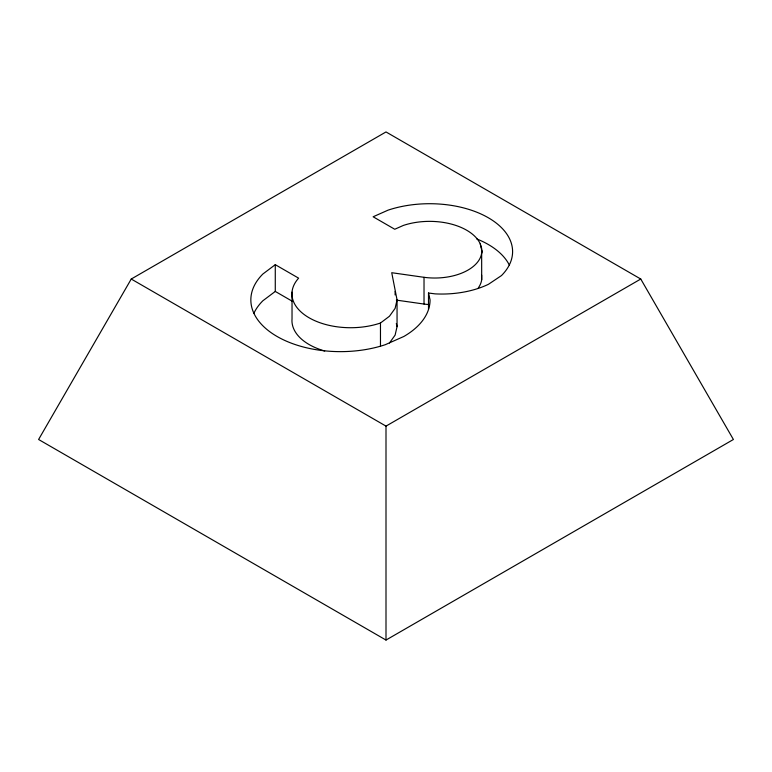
<?xml version="1.0" encoding="UTF-8"?>
<svg xmlns="http://www.w3.org/2000/svg" width="772" height="772" viewBox="0 0 772 772"><rect width="100%" height="100%" fill="white"/><g stroke="black" fill="none" stroke-linecap="round" stroke-linejoin="round"><path stroke-width="1.16" d="M397.049 299.903L395.119 308.366L389.464 316.24L380.471 323.014A58.672 33.871 0 0 1 310.238 318.421A58.672 33.871 0 0 1 298.619 278.161L275.276 264.68L262.847 274.031A89.62 51.743 0 0 0 277.09 336.486A89.62 51.743 0 0 0 385.257 344.708L403.824 336.486A89.62 51.743 0 0 0 430.072 299.903L428.499 293.013L435.109 293.871A72.993 42.142 0 0 0 488.454 284.299L501.472 275.575A82.98 47.903 0 0 0 488.29 217.743A82.98 47.903 0 0 0 388.123 210.129L373.127 216.778L394.743 229.255L403.409 225.414A52.409 30.253 0 0 1 480.232 243.788L481.651 248.381L481.68 253.052A47.102 27.194 0 0 1 424.021 277.312L391.732 272.709L397.049 299.903L397.049 326.643L395.119 335.106L389.464 342.99M481.68 253.052L482.017 251.614L480.232 243.788M478.283 287.937A47.102 27.194 0 0 0 481.68 279.792L481.651 275.122M131.24 279.03L38.6 439.49L386 640.056L733.4 439.49L640.76 279.03L386 131.944L131.24 279.03L386 426.115L640.76 279.03M275.276 264.68L275.276 291.43L262.847 300.781A89.62 51.743 0 0 0 253.892 313.258M396.345 300.105L424.021 304.052A47.102 27.194 0 0 0 428.576 304.535M275.276 291.43L292.53 301.389M396.325 323.478L397.049 326.643M481.66 250.041L481.68 279.792M428.499 293.013L428.499 309.292M424.021 277.312L424.021 304.052M395.119 291.449L395.119 294.933M386 426.115L386 640.056M380.471 323.014L380.471 346.261M292.028 292.134L292.028 318.884A58.672 33.871 0 0 0 324.703 350.98M476.816 238.963A82.98 47.903 0 0 1 509.279 264.96"/></g></svg>
